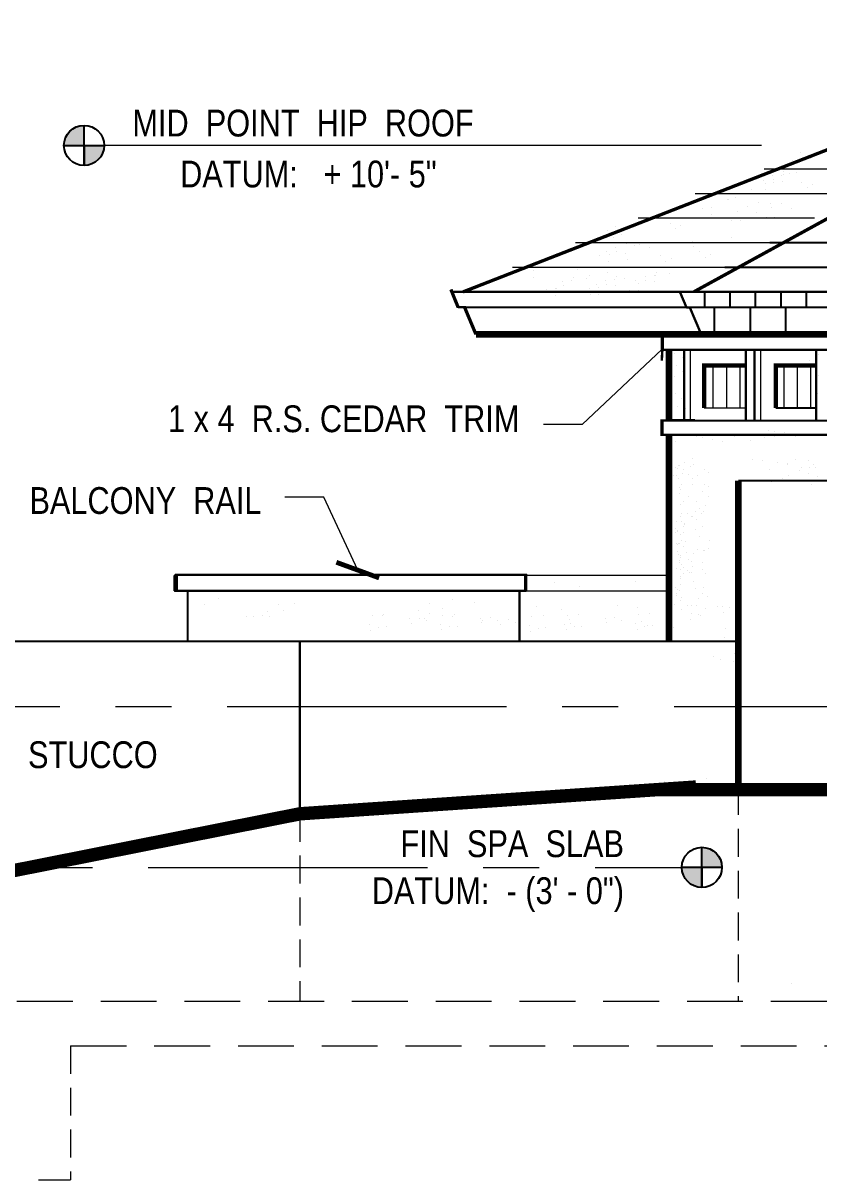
# Model space of a CAD drawing. Header units: inches. Extents: x 279 to 11006, y 233 to 7807.
# Drawn here: x 2012.1 to 2190.2, y 332 to 591.1 of the extents above; entities that cross this region are included whole.
import ezdxf

# ---------------------------------------------------------------- set-up
doc = ezdxf.new("R2010")
doc.units = ezdxf.units.IN
doc.header["$MEASUREMENT"] = 0
doc.linetypes.add('CENTER', pattern=[2, 1.25, -0.25, 0.25, -0.25])
doc.linetypes.add('HIDDEN', pattern=[0.375, 0.25, -0.125])
doc.layers.add('DOORS', color=7, linetype='Continuous', lineweight=30)
doc.layers.add('FOUNDATION', color=7, linetype='HIDDEN', lineweight=20)
for name, color, linetype in [('LLMASONRY', 12, 'Continuous'), ('NORTH_ELEVATION', 7, 'Continuous'), ('SOUTH_ELEVATION', 7, 'Continuous'), ('SOUTH_ELEVATION_TEXT', 7, 'Continuous')]:
    doc.layers.add(name, color=color, linetype=linetype)
doc.styles.add('ARCHENT', font='technical.ttf', dxfattribs={"height": 6})
doc.styles.add('ARCHENTLTD', font='technical.ttf', dxfattribs={"height": 0.1875})
doc.dimstyles.new('ARCHENTLTD', dxfattribs={"dimscale": 0.05, "dimtxt": 0.1875, "dimasz": 3, "dimexe": 9, "dimexo": 1, "dimgap": 2.5, "dimtad": 0, "dimdec": 1, "dimzin": 1, "dimdsep": 46, "dimlunit": 4, "dimtxsty": 'ARCHENTLTD', "dimblk": 'ARCHTICK', "dimcen": 6, "dimclrd": 256, "dimclre": 256, "dimclrt": 256, "dimaunit": 1, "dimadec": 0, "dimazin": 0, "dimtfac": 1, "dimtdec": 1, "dimtofl": 0, "dimtmove": 1, "dimatfit": 3, "dimldrblk": 'ARCHTICK', "dimfxl": 1, "dimfrac": 2, "dimtolj": 1, "dimtzin": 0, "dimlwd": 9, "dimlwe": 9, "dimarcsym": 0})

# ---------------------------------------------------------------- blocks, each defined once
blk = doc.blocks.new('_ArchTick')
at = {"color": 0, "linetype": 'ByBlock', "const_width": 0.15}
blk.add_lwpolyline([(-0.5, -0.5), (0.5, 0.5)], dxfattribs=at)

msp = doc.modelspace()

# ---------------------------------------------------------------- hatches: boundary and pattern name
at = {"layer": 'SOUTH_ELEVATION_TEXT', "linetype": 'Continuous', "ltscale": 0.5}
h = msp.add_hatch(color=7, dxfattribs=at)
h.paths.add_polyline_path([(2025.77, 568.18), (2025.77, 563.68), (2021.27, 563.68, -0.414214)])
h.paths.add_polyline_path([(2025.77, 559.18), (2025.77, 563.68), (2030.27, 563.68, -0.414214)])
h = msp.add_hatch(color=7, dxfattribs=at)
h.paths.add_polyline_path([(2164.06, 406.46), (2164.06, 401.96), (2168.56, 401.96, 0.414214)])
h.paths.add_polyline_path([(2164.06, 397.46), (2164.06, 401.96), (2159.56, 401.96, 0.414214)])

# ---------------------------------------------------------------- linework, layer by layer
at = {"layer": 'FOUNDATION', "linetype": 'HIDDEN', "ltscale": 25}
for p, q in [((2172.2, 419.96), (2172.19, 371.95)), ((2074.1, 413.96), (2074.1, 371.96)), ((2022.74, 361.96), (2022.74, 331.95))]:
    msp.add_line(p, q, dxfattribs=at)
at = {"layer": 'LLMASONRY', "color": 27, "linetype": 'Continuous', "ltscale": 0.5}
for points, const_width in [([(2172.23, 488.59), (2172.23, 419.34)], 1.5), ([(2243.82, 488.59), (2172.23, 488.59)], 0.5)]:
    msp.add_lwpolyline(points, dxfattribs=dict(at, const_width=const_width))
at = {"layer": 'LLMASONRY', "color": 27, "linetype": 'Continuous', "ltscale": 0.5, "const_width": 0.5, "elevation": 0.86}
msp.add_lwpolyline([(2172.23, 452.59), (1985.39, 452.59)], dxfattribs=at)
at = {"layer": 'NORTH_ELEVATION', "color": 7, "linetype": 'Continuous', "lineweight": 5, "ltscale": 50}
msp.add_line((2177.39, 563.68), (2030.27, 563.68), dxfattribs=at)
at = {"layer": 'NORTH_ELEVATION', "color": 93, "linetype": 'Continuous', "lineweight": 20, "ltscale": 0.5}
for p, q in [((2184.3, 560.24), (2184.3, 560.24)), ((2186.16, 562.01), (2186.16, 562.01)), ((2188.31, 560.76), (2188.31, 560.76)), ((2209.33, 558.37), (2177.98, 558.37)), ((2183.67, 557.31), (2183.67, 557.31)), ((2185.23, 557.56), (2185.23, 557.56)), ((2179.92, 556.87), (2179.92, 556.87)), ((2179.99, 555.45), (2179.99, 555.45)), ((2182.07, 555.63), (2182.07, 555.63)), ((2182.24, 557.12), (2182.24, 557.12)), ((2186.36, 555.41), (2186.36, 555.41)), ((2199.3, 552.87), (2162.58, 552.87)), ((2171.55, 552.01), (2171.55, 552.01)), ((2175.23, 553.87), (2175.23, 553.87)), ((2178.39, 553.77), (2178.39, 553.77)), ((2187.6, 554.17), (2187.6, 554.17)), ((2164.1, 549.53), (2164.1, 549.53)), ((2170.1, 551.64), (2170.1, 551.64)), ((2174.16, 549.92), (2174.16, 549.92)), ((2179.47, 550.61), (2179.47, 550.61)), ((2181.9, 550.72), (2181.9, 550.72)), ((2184.05, 549.47), (2184.05, 549.47)), ((2189.28, 547.37), (2149.82, 547.37)), ((2166.25, 548.29), (2166.25, 548.29)), ((2172.63, 546.82), (2172.63, 546.82)), ((2176.3, 548.68), (2176.3, 548.68)), ((2180.37, 547.62), (2180.37, 547.62)), ((2144.64, 545.49), (2144.64, 545.49)), ((2156.97, 546.3), (2156.97, 546.3)), ((2158.21, 545.06), (2158.21, 545.06)), ((2179.26, 541.87), (2135.74, 541.87)), ((2152.21, 541.95), (2152.21, 541.95)), ((2161.87, 542.19), (2161.87, 542.19)), ((2170.73, 543.07), (2170.73, 543.07)), ((2143.41, 539.21), (2143.41, 539.21)), ((2144.76, 540.81), (2144.76, 540.81)), ((2146.91, 539.57), (2146.91, 539.57)), ((2150.08, 541.5), (2150.08, 541.5)), ((2163.59, 539.84), (2163.59, 539.84)), ((2125.54, 536.63), (2125.54, 536.63)), ((2129.22, 538.49), (2129.22, 538.49)), ((2141.08, 538.95), (2141.08, 538.95)), ((2143.23, 537.71), (2143.23, 537.71)), ((2154.73, 538.96), (2154.73, 538.96)), ((2155.97, 537.73), (2155.97, 537.73)), ((2164.83, 538.6), (2164.83, 538.6)), ((2169.23, 536.37), (2121.66, 536.37)), ((2126.31, 534.15), (2126.31, 534.15)), ((2126.48, 535.65), (2126.48, 535.65)), ((2136.14, 535.89), (2136.14, 535.89)), ((2138.18, 533.92), (2138.18, 533.92)), ((2139, 534.65), (2139, 534.65)), ((2151.39, 534.35), (2151.39, 534.35)), ((2153.71, 534.6), (2153.71, 534.6)), ((2156.7, 535.04), (2156.7, 535.04)), ((2129.19, 531.38), (2129.19, 531.38)), ((2131.51, 531.63), (2131.51, 531.63)), ((2132.87, 533.23), (2132.87, 533.23)), ((2138.85, 531.62), (2138.85, 531.62)), ((2142.53, 533.47), (2142.53, 533.47)), ((2144.67, 532.23), (2144.67, 532.23)), ((2149.86, 531.25), (2149.86, 531.25)), ((2153.54, 533.11), (2153.54, 533.11)), ((2131.34, 530.13), (2131.34, 530.13)), ((2141, 530.37), (2141, 530.37))]:
    msp.add_line(p, q, dxfattribs=at)
at = {"layer": 'NORTH_ELEVATION', "color": 93, "linetype": 'Continuous', "ltscale": 0.5}
for p, q in [((2388.95, 541.87), (2179.26, 541.87)), ((2398.78, 536.37), (2169.23, 536.37)), ((2164.61, 530.87), (2164.61, 527.37)), ((2170.31, 530.87), (2170.31, 527.37)), ((2176.01, 530.87), (2176.01, 527.37)), ((2181.72, 530.87), (2181.72, 527.37)), ((2187.42, 530.87), (2187.42, 527.37)), ((3324.42, 527.37), (2109.52, 527.37))]:
    msp.add_line(p, q, dxfattribs=at)
at = {"layer": 'NORTH_ELEVATION', "color": 93, "linetype": 'Continuous', "lineweight": 30, "ltscale": 0.5}
msp.add_line((3326.66, 530.87), (2108.11, 530.87), dxfattribs=at)
at = {"layer": 'NORTH_ELEVATION', "color": 7, "linetype": 'Continuous', "ltscale": 0.5}
for p, q in [((3133.32, 521.37), (2113.48, 521.37)), ((3133.32, 521.37), (2117.13, 521.37)), ((2783.39, 521.37), (2117.13, 521.37)), ((2180.63, 504.87, 44.94), (2189.64, 504.87, 44.94)), ((2155.13, 502.1, 1), (2616.43, 502.1, 0.2)), ((2048.96, 463.87), (2048.96, 455.96))]:
    msp.add_line(p, q, dxfattribs=at)
at = {"layer": 'NORTH_ELEVATION', "color": 47, "linetype": 'Continuous', "ltscale": 0.5}
for p, q in [((2173.25, 514.39, 44.21), (2165.66, 514.39, 44.45)), ((2173.25, 514.39, -0.86), (2167.39, 514.39, -0.68))]:
    msp.add_line(p, q, dxfattribs=at)
at = {"layer": 'NORTH_ELEVATION', "color": 7, "linetype": 'Continuous', "lineweight": 20, "ltscale": 0.5}
for p, q in [((2164.58, 504.87), (2173.91, 504.87)), ((2156.68, 467.37), (2045.96, 467.37))]:
    msp.add_line(p, q, dxfattribs=at)
at = {"layer": 'NORTH_ELEVATION', "color": 49, "linetype": 'Continuous', "ltscale": 0.5}
for p, q in [((2162.49, 502.11), (2155.98, 502.11)), ((2045.96, 467.37), (2045.96, 463.87)), ((2096.62, 463.87), (2045.96, 463.87))]:
    msp.add_line(p, q, dxfattribs=at)
at = {"layer": 'NORTH_ELEVATION', "color": 27, "linetype": 'Continuous', "lineweight": 20, "ltscale": 0.5}
for p, q in [((2162.84, 498.37), (2162.84, 498.37)), ((2164.09, 498.17), (2164.09, 498.17)), ((2166.44, 497.86), (2166.44, 497.86)), ((2171.44, 498.53, -0.34), (2171.44, 498.53, -0.34)), ((2175.04, 497.67), (2175.04, 497.67)), ((2178.07, 498.24), (2178.07, 498.24)), ((2179.05, 499.78), (2179.05, 499.78)), ((2180.31, 499.58), (2180.31, 499.58)), ((2182.65, 499.27), (2182.65, 499.27)), ((2184.78, 498.76), (2184.78, 498.76)), ((2185.03, 498.58, -0.34), (2185.03, 498.58, -0.34)), ((2168.57, 497.35), (2168.57, 497.35)), ((2161.86, 493.46), (2161.86, 493.46)), ((2180.92, 492.61), (2180.92, 492.61)), ((2187.9, 493), (2187.9, 493)), ((2158.24, 491.56), (2158.24, 491.56)), ((2158.63, 491.25), (2158.63, 491.25)), ((2162.25, 492.2), (2162.25, 492.2)), ((2164.71, 491.2), (2164.71, 491.2)), ((2165.57, 490.47), (2165.57, 490.47)), ((2179.2, 491.11), (2179.2, 491.11)), ((2183.27, 492.3), (2183.27, 492.3)), ((2186.42, 491.47), (2186.42, 491.47)), ((2188.12, 491.51), (2188.12, 491.51)), ((2188.95, 492.27), (2188.95, 492.27)), ((2189.38, 491.5), (2189.38, 491.5)), ((2158.45, 489.74), (2158.45, 489.74)), ((2158.86, 489.14), (2158.86, 489.14)), ((2161.88, 487.81), (2161.88, 487.81)), ((2162.06, 489.17), (2162.06, 489.17)), ((2162.99, 489.7), (2162.99, 489.7)), ((2179.69, 488.3, -0.34), (2179.69, 488.3, -0.34)), ((2182.21, 489.04), (2182.21, 489.04)), ((2183.49, 489.74), (2183.49, 489.74)), ((2183.55, 489.72), (2183.55, 489.72)), ((2159.06, 485.8), (2159.06, 485.8)), ((2159.32, 486.54), (2159.32, 486.54)), ((2164.16, 486.22), (2164.16, 486.22)), ((2162.87, 483.98), (2162.87, 483.98)), ((2163.52, 482.41), (2163.52, 482.41)), ((2159.32, 480.6), (2159.32, 480.6)), ((2159.58, 481.34), (2159.58, 481.34)), ((2161.95, 480.59), (2161.95, 480.59)), ((2162.69, 481.65), (2162.69, 481.65)), ((2162.9, 479.79), (2162.9, 479.79)), ((2164.01, 481.3), (2164.01, 481.3)), ((2164.41, 481.68), (2164.41, 481.68)), ((2158.26, 477.88), (2158.26, 477.88)), ((2158.45, 479.39), (2158.45, 479.39)), ((2158.58, 477.51), (2158.58, 477.51)), ((2158.67, 477.28), (2158.67, 477.28)), ((2162.6, 477.64), (2162.6, 477.64)), ((2158.31, 474.51), (2158.31, 474.51)), ((2163.62, 475.97), (2163.62, 475.97)), ((2158.52, 472.69), (2158.52, 472.69)), ((2158.71, 474.19), (2158.71, 474.19)), ((2158.87, 472.12), (2158.87, 472.12)), ((2158.93, 472.09), (2158.93, 472.09)), ((2159.26, 471.81), (2159.26, 471.81)), ((2162.21, 472.31), (2162.21, 472.31)), ((2163.02, 473.13), (2163.02, 473.13)), ((2164.35, 473.01), (2164.35, 473.01)), ((2164.64, 472.85), (2164.64, 472.85)), ((2165.52, 473.43), (2165.52, 473.43)), ((2159.36, 471.46), (2159.36, 471.46)), ((2161.64, 470.39), (2161.64, 470.39)), ((2164.3, 470.26), (2164.3, 470.26)), ((2161.26, 468.12), (2161.26, 468.12)), ((2164.12, 468.76), (2164.12, 468.76)), ((2164.87, 467.88), (2164.87, 467.88)), ((2162.74, 464.46), (2162.74, 464.46)), ((2163.25, 462.23), (2163.25, 462.23)), ((2164.18, 463.22), (2164.18, 463.22)), ((2165.22, 462.59), (2165.22, 462.59)), ((2160.86, 460.7, -0.34), (2160.86, 460.7, -0.34)), ((2164.88, 459.94, -0.34), (2164.88, 459.94, -0.34)), ((2090.24, 458.35, 48312), (2090.24, 458.35, 48312)), ((2098.96, 456.7, -0.34), (2098.96, 456.7, -0.34)), ((2100.83, 457.75, -0.34), (2100.83, 457.75, -0.34)), ((2106.1, 458.47, 48312), (2106.1, 458.47, 48312)), ((2114.83, 456.82, -0.34), (2114.83, 456.82, -0.34)), ((2116.69, 457.88, -0.34), (2116.69, 457.88, -0.34)), ((2120.69, 457.42, -0.34), (2120.69, 457.42, -0.34)), ((2125.96, 458.14, 48312), (2125.96, 458.14, 48312)), ((2133.99, 458.48, 48312), (2133.99, 458.48, 48312)), ((2134.69, 456.49, -0.34), (2134.69, 456.49, -0.34)), ((2142.71, 456.83, -0.34), (2142.71, 456.83, -0.34)), ((2144.58, 457.88, -0.34), (2144.58, 457.88, -0.34)), ((2149.85, 458.6, 48312), (2149.85, 458.6, 48312)), ((2163.31, 458.66), (2163.31, 458.66)), ((2163.82, 458.35), (2163.82, 458.35)), ((2091.7, 455.72, -0.34), (2091.7, 455.72, -0.34)), ((2107.56, 455.84, -0.34), (2107.56, 455.84, -0.34)), ((2127.43, 455.51, -0.34), (2127.43, 455.51, -0.34)), ((2135.45, 455.85, -0.34), (2135.45, 455.85, -0.34)), ((2151.31, 455.97, -0.34), (2151.31, 455.97, -0.34)), ((2157.67, 455.65), (2157.67, 455.65)), ((2172.74, 452.25), (2172.74, 452.25)), ((2166.64, 449.13, -0.34), (2166.64, 449.13, -0.34)), ((2171.35, 449.84, -0.34), (2171.35, 449.84, -0.34))]:
    msp.add_line(p, q, dxfattribs=at)
at = {"layer": 'NORTH_ELEVATION', "color": 27, "linetype": 'Continuous', "ltscale": 0.5}
for p, q in [((2159.73, 490.13, 48312), (2159.73, 490.13, 48312)), ((2161.78, 480.5), (2161.78, 480.5)), ((2159.87, 478.22), (2159.87, 478.22)), ((2159.93, 476.93), (2159.93, 476.93)), ((2160.13, 478.96), (2160.13, 478.96)), ((2159.24, 461.65), (2159.24, 461.65)), ((2159.5, 462.39), (2159.5, 462.39)), ((2157.95, 460.95), (2157.95, 460.95))]:
    msp.add_line(p, q, dxfattribs=at)
at = {"layer": 'NORTH_ELEVATION', "color": 23, "linetype": 'Continuous', "lineweight": 20, "ltscale": 0.5}
for p, q in [((2187.89, 490.23), (2187.89, 490.23)), ((2188.58, 487.62), (2188.58, 487.62)), ((2189.87, 489.5), (2189.87, 489.5)), ((2162.01, 469.29), (2162.01, 469.29)), ((2162.12, 465.94), (2162.12, 465.94))]:
    msp.add_line(p, q, dxfattribs=at)
at = {"layer": 'NORTH_ELEVATION', "color": 37, "linetype": 'Continuous', "lineweight": 20, "ltscale": 0.5}
for p, q in [((2159.08, 470.3), (2159.08, 470.3)), ((2159.1, 470.72), (2159.1, 470.72)), ((2159.49, 469.7), (2159.49, 469.7)), ((2158.3, 468.84), (2158.3, 468.84)), ((2161.83, 467.92), (2161.83, 467.92)), ((2131.04, 465.77, -0.34), (2131.04, 465.77, -0.34)), ((2158.1, 464.62), (2158.1, 464.62)), ((2158.49, 464.31), (2158.49, 464.31)), ((2159.14, 464.09), (2159.14, 464.09)), ((2159.23, 465.43, 48312), (2159.23, 465.43, 48312)), ((2158.31, 463.33), (2158.31, 463.33)), ((2158.31, 462.8), (2158.31, 462.8)), ((2126.94, 460.42, -0.34), (2126.94, 460.42, -0.34)), ((2150.49, 457.04), (2150.49, 457.04))]:
    msp.add_line(p, q, dxfattribs=at)
at = {"layer": 'NORTH_ELEVATION', "color": 7, "linetype": 'Continuous', "lineweight": 20, "ltscale": 150}
msp.add_line((2124.74, 463.87), (2156.68, 463.87), dxfattribs=at)
at = {"layer": 'NORTH_ELEVATION', "color": 37, "linetype": 'Continuous', "ltscale": 0.5}
for p, q in [((2161.72, 458.88), (2161.72, 458.88)), ((2161.73, 460.62), (2161.73, 460.62)), ((2161.54, 457.52), (2161.54, 457.52))]:
    msp.add_line(p, q, dxfattribs=at)
at = {"layer": 'NORTH_ELEVATION', "linetype": 'HIDDEN', "lineweight": 5, "ltscale": 50}
for p, q in [((2010.74, 371.95), (2235.42, 371.95)), ((2022.74, 361.95), (2247.42, 361.96)), ((1940.59, 331.96), (2022.74, 331.95))]:
    msp.add_line(p, q, dxfattribs=at)
at = {"layer": 'NORTH_ELEVATION', "color": 93, "linetype": 'Continuous', "ltscale": 0.5}
for points, const_width in [([(2263.79, 590.71), (2110.59, 530.87)], 0.75), ([(2271.27, 590.71), (2162.32, 530.92)], 0.75), ([(2109.27, 527.49), (2111.29, 527.49)], 0.5)]:
    msp.add_lwpolyline(points, dxfattribs=dict(at, const_width=const_width))
at = {"layer": 'NORTH_ELEVATION', "color": 7, "linetype": 'Continuous', "ltscale": 0.5, "const_width": 0.5}
for points in [[(2155.19, 517.87), (2571.35, 517.87)], [(2157.44, 502.1), (2154.75, 502.1)], [(2616.42, 498.84), (2154.78, 498.84)], [(2124.91, 467.47), (2046.13, 467.47)], [(2124.77, 463.89), (2045.98, 463.89)]]:
    msp.add_lwpolyline(points, dxfattribs=at)
at = {"layer": 'NORTH_ELEVATION', "color": 37, "linetype": 'Continuous', "ltscale": 0.5, "const_width": 0.5}
msp.add_lwpolyline([(2173.91, 517.87), (2173.91, 502.09)], dxfattribs=at)
at = {"layer": 'NORTH_ELEVATION', "color": 7, "linetype": 'Continuous', "ltscale": 0.5}
for points, const_width, elevation in [([(2173.91, 514.39), (2164.58, 514.39), (2164.58, 504.87)], 1, 45), ([(2189.64, 514.39), (2180.61, 514.39), (2180.61, 504.87)], 1, 89.89), ([(2048.96, 463.87), (2048.96, 452.59)], 0.5, -0.34), ([(2123.25, 463.87), (2123.25, 452.59)], 0.5, -0.34)]:
    msp.add_lwpolyline(points, dxfattribs=dict(at, const_width=const_width, elevation=elevation))
at = {"layer": 'NORTH_ELEVATION', "color": 3, "linetype": 'Continuous', "lineweight": 20, "ltscale": 0.5, "const_width": 3}
for points, elevation in [([(2162.77, 419.96), (2074.1, 413.96)], -0.42), ([(2074.1, 413.96), (1985.39, 396.34)], -6.07)]:
    msp.add_lwpolyline(points, dxfattribs=dict(at, elevation=elevation))
at = {"layer": 'NORTH_ELEVATION', "color": 3, "linetype": 'Continuous', "ltscale": 0.5, "const_width": 3, "elevation": -2}
msp.add_lwpolyline([(2659.6, 419.36), (2153.6, 419.34)], dxfattribs=at)
at = {"layer": 'SOUTH_ELEVATION', "color": 93, "linetype": 'Continuous', "lineweight": 20, "ltscale": 0.5}
for p, q in [((2182.41, 557.74), (2182.41, 557.74)), ((2177.77, 555.93), (2177.77, 555.93)), ((2180.05, 556.02), (2180.05, 556.02)), ((2188.78, 554.89), (2188.78, 554.89)), ((2176.65, 550.79), (2176.65, 550.79)), ((2179.75, 549.77), (2179.75, 549.77)), ((2172.01, 548.98), (2172.01, 548.98)), ((2142.87, 544.7), (2142.87, 544.7)), ((2159.38, 545.78), (2159.38, 545.78)), ((2146.02, 543.81), (2146.02, 543.81)), ((2147.26, 541.68), (2147.26, 541.68)), ((2142.62, 539.87), (2142.62, 539.87)), ((2144.9, 539.96), (2144.9, 539.96)), ((2148.9, 541.16), (2148.9, 541.16)), ((2166.01, 539.32), (2166.01, 539.32)), ((2147.49, 538.2), (2147.49, 538.2)), ((2157.15, 538.44), (2157.15, 538.44)), ((2135.36, 534.1), (2135.36, 534.1)), ((2145.02, 534.34), (2145.02, 534.34)), ((2146.67, 533.83), (2146.67, 533.83)), ((2153.88, 535.22), (2153.88, 535.22)), ((2133, 532.38), (2133, 532.38)), ((2140.38, 532.53), (2140.38, 532.53)), ((2142.66, 532.62), (2142.66, 532.62)), ((2149.24, 533.41), (2149.24, 533.41)), ((2151.52, 533.5), (2151.52, 533.5))]:
    msp.add_line(p, q, dxfattribs=at)
at = {"layer": 'SOUTH_ELEVATION', "color": 93, "linetype": 'Continuous', "lineweight": 20, "ltscale": 0.75}
for p, q in [((2178.31, 555.18, 1), (2178.31, 555.18, 1)), ((2181.98, 557.04, 1), (2181.98, 557.04, 1)), ((2166.17, 549.7, 1), (2166.17, 549.7, 1)), ((2169.84, 551.56, 1), (2169.84, 551.56, 1)), ((2170.69, 546.83, 1), (2170.69, 546.83, 1)), ((2178.43, 547.62, 1), (2178.43, 547.62, 1)), ((2144.27, 542.97, 1), (2144.27, 542.97, 1)), ((2170.94, 541.83, 1), (2170.94, 541.83, 1)), ((2152.42, 540.72, 1), (2152.42, 540.72, 1)), ((2162.08, 540.96, 1), (2162.08, 540.96, 1)), ((2127.11, 537, 1), (2127.11, 537, 1)), ((2142.89, 535.27, 1), (2142.89, 535.27, 1)), ((2153.45, 534.52, 1), (2153.45, 534.52, 1)), ((2131.26, 531.55, 1), (2131.26, 531.55, 1)), ((2134.93, 533.41, 1), (2134.93, 533.41, 1)), ((2140.91, 531.79, 1), (2140.91, 531.79, 1)), ((2144.59, 533.64, 1), (2144.59, 533.64, 1)), ((2147.92, 531.26, 1), (2147.92, 531.26, 1)), ((2149.77, 532.66, 1), (2149.77, 532.66, 1)), ((2139.06, 530.38, 1), (2139.06, 530.38, 1))]:
    msp.add_line(p, q, dxfattribs=at)
at = {"layer": 'SOUTH_ELEVATION', "color": 31, "linetype": 'Continuous', "lineweight": 20, "ltscale": 0.5}
msp.add_line((2158.93, 547.32), (2158.93, 547.32), dxfattribs=at)
at = {"layer": 'SOUTH_ELEVATION', "color": 93, "linetype": 'Continuous', "lineweight": 30, "ltscale": 50}
for p, q in [((2160.63, 527.37), (2159.19, 530.76)), ((2161.38, 527.37), (2160.63, 527.37))]:
    msp.add_line(p, q, dxfattribs=at)
at = {"layer": 'SOUTH_ELEVATION', "color": 7, "linetype": 'Continuous', "lineweight": 30, "ltscale": 50}
for p, q in [((2163.93, 521.37), (2161.38, 527.37)), ((2160.11, 517.87), (2160.11, 502.09)), ((2173.91, 517.87), (2173.91, 502.09)), ((2175.84, 517.87), (2175.84, 502.09)), ((2189.64, 517.87), (2189.64, 502.09))]:
    msp.add_line(p, q, dxfattribs=at)
at = {"layer": 'SOUTH_ELEVATION', "color": 49, "linetype": 'Continuous', "ltscale": 0.5}
for p, q in [((2166.84, 527.46), (2166.84, 521.37)), ((2174.84, 527.46), (2174.84, 521.37)), ((2182.81, 527.46), (2182.81, 521.37))]:
    msp.add_line(p, q, dxfattribs=at)
at = {"layer": 'SOUTH_ELEVATION', "color": 37, "linetype": 'Continuous', "ltscale": 0.5}
for p, q in [((2156.29, 516.82, -0.57), (2156.29, 516.82, -0.57)), ((2157.12, 517.58, -0.57), (2157.12, 517.58, -0.57)), ((2159.89, 516.16, -0.57), (2159.89, 516.16, -0.57)), ((2156.25, 514.78, -0.57), (2156.25, 514.78, -0.57)), ((2160.16, 512.61, -0.57), (2160.16, 512.61, -0.57)), ((2156.67, 503.93, -0.57), (2156.67, 503.93, -0.57)), ((2161.42, 505.18, -0.57), (2161.42, 505.18, -0.57)), ((2158.13, 502.19, -0.57), (2158.13, 502.19, -0.57)), ((2161.39, 501.95, -0.57), (2161.39, 501.95, -0.57)), ((2159.97, 469.03, -0.57), (2159.97, 469.03, -0.57))]:
    msp.add_line(p, q, dxfattribs=at)
at = {"layer": 'SOUTH_ELEVATION', "color": 37, "linetype": 'Continuous', "lineweight": 20, "ltscale": 0.5}
for p, q in [((2157.89, 517.17, -0.57), (2157.89, 517.17, -0.57)), ((2159.61, 516.18, -0.57), (2159.61, 516.18, -0.57)), ((2158.42, 514.43, -0.57), (2158.42, 514.43, -0.57)), ((2159.83, 513.14, -0.57), (2159.83, 513.14, -0.57)), ((2160.31, 515.2, -0.57), (2160.31, 515.2, -0.57)), ((2157.92, 511.81, -0.57), (2157.92, 511.81, -0.57)), ((2158.05, 508.03, -0.57), (2158.05, 508.03, -0.57)), ((2159.59, 507.04, -0.57), (2159.59, 507.04, -0.57)), ((2158.57, 505.14, -0.57), (2158.57, 505.14, -0.57)), ((2159.88, 503.94, -0.57), (2159.88, 503.94, -0.57)), ((2160.43, 504.67, -0.57), (2160.43, 504.67, -0.57)), ((2159.32, 467.06, -0.57), (2159.32, 467.06, -0.57))]:
    msp.add_line(p, q, dxfattribs=at)
at = {"layer": 'SOUTH_ELEVATION', "color": 7, "linetype": 'Continuous', "lineweight": 20, "ltscale": 50}
for p, q in [((2161.43, 517.87), (2161.43, 502.09)), ((2177.16, 517.87), (2177.16, 502.09))]:
    msp.add_line(p, q, dxfattribs=at)
at = {"layer": 'SOUTH_ELEVATION', "color": 37, "linetype": 'Continuous', "lineweight": 20, "ltscale": 0.75}
for p, q in [((2190.07, 516.94), (2190.07, 516.94)), ((2136.65, 464.98, -0.34), (2136.65, 464.98, -0.34)), ((2149.15, 466, -0.34), (2149.15, 466, -0.34)), ((2055.85, 462.13), (2055.85, 462.13)), ((2108.31, 461.99), (2108.31, 461.99)), ((2113.18, 461.35), (2113.18, 461.35)), ((2052.78, 460.89), (2052.78, 460.89)), ((2066.8, 459.33), (2066.8, 459.33)), ((2069.33, 460.94), (2069.33, 460.94)), ((2070.41, 459.49), (2070.41, 459.49)), ((2072.94, 461.1), (2072.94, 461.1)), ((2100.52, 459.45), (2100.52, 459.45)), ((2103.05, 461.06), (2103.05, 461.06)), ((2103.13, 458.78), (2103.13, 458.78)), ((2132.56, 459.63, -0.34), (2132.56, 459.63, -0.34)), ((2145.06, 460.65, -0.34), (2145.06, 460.65, -0.34)), ((2062.16, 458.12), (2062.16, 458.12)), ((2063.73, 458.09), (2063.73, 458.09)), ((2065.77, 458.28), (2065.77, 458.28)), ((2067.34, 458.25), (2067.34, 458.25)), ((2092.54, 458.35), (2092.54, 458.35)), ((2102.02, 457.77), (2102.02, 457.77)), ((2108.25, 458.15), (2108.25, 458.15)), ((2115.06, 457.16), (2115.06, 457.16)), ((2118.9, 456.33), (2118.9, 456.33)), ((2151.96, 456.17, -0.34), (2151.96, 456.17, -0.34)), ((2155.67, 421.19), (2155.67, 421.19)), ((2158.59, 420.05), (2158.59, 420.05)), ((2165.03, 421.94), (2165.03, 421.94)), ((2154.72, 418.57), (2154.72, 418.57)), ((2155.94, 418.16), (2155.94, 418.16)), ((2156.62, 419.78), (2156.62, 419.78)), ((2158.2, 419.78), (2158.2, 419.78)), ((2049.51, 410.79, -0.34), (2049.51, 410.79, -0.34)), ((2061.36, 410.07, -0.34), (2061.36, 410.07, -0.34)), ((2184.14, 375.84), (2184.14, 375.84))]:
    msp.add_line(p, q, dxfattribs=at)
at = {"layer": 'SOUTH_ELEVATION', "color": 5, "linetype": 'Continuous', "lineweight": 9, "ltscale": 0.5}
for p, q in [((2166.54, 514.39, 90.32), (2166.54, 504.87, 90.38)), ((2169.54, 514.39, 90.32), (2169.54, 504.87, 90.38)), ((2172.54, 514.39, 90.32), (2172.54, 504.87, 90.38)), ((2182.38, 514.39, 90.32), (2182.38, 504.87, 90.38)), ((2185.38, 514.39, 90.32), (2185.38, 504.87, 90.38)), ((2188.38, 514.39, 90.32), (2188.38, 504.87, 90.38))]:
    msp.add_line(p, q, dxfattribs=at)
at = {"layer": 'SOUTH_ELEVATION', "color": 37, "linetype": 'Continuous', "ltscale": 0.75}
for p, q in [((2188.12, 515.58), (2188.12, 515.58)), ((2190.09, 512.08), (2190.09, 512.08)), ((2190.03, 508.02), (2190.03, 508.02))]:
    msp.add_line(p, q, dxfattribs=at)
at = {"layer": 'SOUTH_ELEVATION', "color": 27, "linetype": 'Continuous', "lineweight": 20, "ltscale": 0.75}
for p, q in [((2159.16, 498.69, -0.34), (2159.16, 498.69, -0.34)), ((2160.8, 498.93, 1), (2160.8, 498.93, 1)), ((2163.15, 498.65, 1), (2163.15, 498.65, 1)), ((2174.28, 498.84, -0.34), (2174.28, 498.84, -0.34)), ((2178.27, 498.8, 1), (2178.27, 498.8, 1)), ((2180.4, 498.37, -0.34), (2180.4, 498.37, -0.34)), ((2175.28, 493.26, -0.34), (2175.28, 493.26, -0.34)), ((2183.15, 492.36, 1), (2183.15, 492.36, 1)), ((2185, 493.3, -0.34), (2185, 493.3, -0.34)), ((2186.01, 490.81, -0.34), (2186.01, 490.81, -0.34)), ((2164.65, 487.7), (2164.65, 487.7)), ((2186.33, 488.78, -0.34), (2186.33, 488.78, -0.34)), ((2105.93, 460.05, 1), (2105.93, 460.05, 1)), ((2108.64, 458.66, -0.34), (2108.64, 458.66, -0.34)), ((2136.53, 458.67, -0.34), (2136.53, 458.67, -0.34)), ((2149.68, 460.18, 1), (2149.68, 460.18, 1)), ((2152.39, 458.79, -0.34), (2152.39, 458.79, -0.34)), ((2159.44, 459.76, -0.34), (2159.44, 459.76, -0.34)), ((2162.84, 460.56, -0.34), (2162.84, 460.56, -0.34)), ((2167.62, 460.3, -0.34), (2167.62, 460.3, -0.34)), ((2168.67, 460.33, 1), (2168.67, 460.33, 1)), ((2168.98, 459.14, -0.34), (2168.98, 459.14, -0.34)), ((2170.26, 460.23, -0.34), (2170.26, 460.23, -0.34)), ((2172.46, 459.39, -0.34), (2172.46, 459.39, -0.34)), ((2172.56, 460.07, -0.34), (2172.56, 460.07, -0.34)), ((2089.66, 456.34, -0.34), (2089.66, 456.34, -0.34)), ((2092.78, 458.54, -0.34), (2092.78, 458.54, -0.34)), ((2098.71, 457.6, -0.34), (2098.71, 457.6, -0.34)), ((2102.4, 457.18, -0.34), (2102.4, 457.18, -0.34)), ((2105.52, 456.46, -0.34), (2105.52, 456.46, -0.34)), ((2114.58, 457.73, -0.34), (2114.58, 457.73, -0.34)), ((2118.27, 457.3, -0.34), (2118.27, 457.3, -0.34)), ((2122.27, 456.84, -0.34), (2122.27, 456.84, -0.34)), ((2125.39, 456.13, -0.34), (2125.39, 456.13, -0.34)), ((2128.51, 458.33, -0.34), (2128.51, 458.33, -0.34)), ((2133.41, 456.47, -0.34), (2133.41, 456.47, -0.34)), ((2134.44, 457.39, -0.34), (2134.44, 457.39, -0.34)), ((2142.46, 457.73, -0.34), (2142.46, 457.73, -0.34)), ((2146.15, 457.31, -0.34), (2146.15, 457.31, -0.34)), ((2149.28, 456.59, -0.34), (2149.28, 456.59, -0.34)), ((2153.01, 456.08, -0.34), (2153.01, 456.08, -0.34)), ((2089.97, 455.06, 1), (2089.97, 455.06, 1)), ((2093.4, 455.83, -0.34), (2093.4, 455.83, -0.34)), ((2105.83, 455.18, 1), (2105.83, 455.18, 1)), ((2109.26, 455.95, -0.34), (2109.26, 455.95, -0.34)), ((2125.7, 454.85, 1), (2125.7, 454.85, 1)), ((2129.12, 455.62, -0.34), (2129.12, 455.62, -0.34)), ((2133.72, 455.19, 1), (2133.72, 455.19, 1)), ((2137.15, 455.96, -0.34), (2137.15, 455.96, -0.34)), ((2149.58, 455.31, 1), (2149.58, 455.31, 1)), ((2169.36, 455.56, -0.34), (2169.36, 455.56, -0.34)), ((2169.16, 453.4, -0.34), (2169.16, 453.4, -0.34)), ((2168.21, 448.56, -0.34), (2168.21, 448.56, -0.34)), ((2171.17, 448.15, -0.34), (2171.17, 448.15, -0.34))]:
    msp.add_line(p, q, dxfattribs=at)
at = {"layer": 'SOUTH_ELEVATION', "color": 27, "linetype": 'Continuous', "lineweight": 20, "ltscale": 0.5}
for p, q in [((2160.56, 499.07, -0.57), (2160.56, 499.07, -0.57)), ((2160.14, 492.63, -0.57), (2160.14, 492.63, -0.57)), ((2177.65, 493.19, -0.57), (2177.65, 493.19, -0.57)), ((2158.87, 491.95, -0.57), (2158.87, 491.95, -0.57)), ((2159.1, 492.09, -0.57), (2159.1, 492.09, -0.57)), ((2159.9, 491.12, -0.57), (2159.9, 491.12, -0.57)), ((2161.11, 489.91, -0.57), (2161.11, 489.91, -0.57)), ((2161.44, 491.78, -0.57), (2161.44, 491.78, -0.57)), ((2159.51, 487.69, -0.57), (2159.51, 487.69, -0.57)), ((2165.51, 487.32, -0.57), (2165.51, 487.32, -0.57)), ((2159.04, 487.02, -0.57), (2159.04, 487.02, -0.57)), ((2160.98, 485.06, -0.57), (2160.98, 485.06, -0.57)), ((2165.61, 484.98, -0.57), (2165.61, 484.98, -0.57)), ((2159.31, 483.23, -0.57), (2159.31, 483.23, -0.57)), ((2159.86, 483.96, -0.57), (2159.86, 483.96, -0.57)), ((2164.96, 483.02, -0.57), (2164.96, 483.02, -0.57)), ((2159.41, 479.54, -0.57), (2159.41, 479.54, -0.57)), ((2160.83, 481.24, -0.57), (2160.83, 481.24, -0.57)), ((2158.21, 476.88, -0.57), (2158.21, 476.88, -0.57)), ((2160.13, 478.75, -0.57), (2160.13, 478.75, -0.57)), ((2164.19, 478.28, -0.57), (2164.19, 478.28, -0.57)), ((2158.77, 474.5, -0.57), (2158.77, 474.5, -0.57)), ((2159.03, 474.56, -0.57), (2159.03, 474.56, -0.57)), ((2159.21, 476.52, -0.57), (2159.21, 476.52, -0.57)), ((2159.58, 475.29, -0.57), (2159.58, 475.29, -0.57)), ((2160.33, 474.98, -0.57), (2160.33, 474.98, -0.57)), ((2165.85, 475.18, -0.57), (2165.85, 475.18, -0.57)), ((2160.54, 472.57, -0.57), (2160.54, 472.57, -0.57)), ((2161.16, 470.83, -0.57), (2161.16, 470.83, -0.57)), ((2159.25, 468.76, -0.57), (2159.25, 468.76, -0.57)), ((2159.29, 466.61, -0.57), (2159.29, 466.61, -0.57)), ((2159.98, 467.79, -0.57), (2159.98, 467.79, -0.57)), ((2160.81, 468.55, -0.57), (2160.81, 468.55, -0.57)), ((2164.44, 464.66, -0.57), (2164.44, 464.66, -0.57))]:
    msp.add_line(p, q, dxfattribs=at)
at = {"layer": 'SOUTH_ELEVATION', "color": 23, "linetype": 'Continuous', "lineweight": 20, "ltscale": 0.75}
msp.add_line((2187.88, 498.9, -0.34), (2187.88, 498.9, -0.34), dxfattribs=at)
at = {"layer": 'SOUTH_ELEVATION', "color": 27, "linetype": 'Continuous', "ltscale": 0.5}
for p, q in [((2158.14, 497.3, -0.57), (2158.14, 497.3, -0.57)), ((2157.61, 489.85, -0.57), (2157.61, 489.85, -0.57)), ((2156.5, 484.32, -0.57), (2156.5, 484.32, -0.57)), ((2157.29, 484.04, -0.57), (2157.29, 484.04, -0.57)), ((2159.87, 473.79, -0.57), (2159.87, 473.79, -0.57))]:
    msp.add_line(p, q, dxfattribs=at)
at = {"layer": 'SOUTH_ELEVATION', "color": 49, "linetype": 'Continuous', "lineweight": 30, "ltscale": 0.5}
msp.add_line((2124.74, 467.37), (2124.74, 463.87), dxfattribs=at)
at = {"layer": 'SOUTH_ELEVATION', "color": 27, "linetype": 'Continuous', "lineweight": 30, "ltscale": 0.5}
msp.add_line((2074.1, 452.59), (2074.1, 413.96), dxfattribs=at)
at = {"layer": 'SOUTH_ELEVATION', "color": 93, "linetype": 'Continuous', "ltscale": 0.5, "const_width": 0.75}
msp.add_lwpolyline([(2107.88, 531.43), (2109.52, 527.36)], dxfattribs=at)
at = {"layer": 'SOUTH_ELEVATION', "color": 49, "linetype": 'Continuous', "ltscale": 0.5, "const_width": 0.75}
msp.add_lwpolyline([(2110.97, 527.37), (2113.48, 521.37)], dxfattribs=at)
at = {"layer": 'SOUTH_ELEVATION', "color": 27, "linetype": 'Continuous', "ltscale": 0.5, "const_width": 1.5}
msp.add_lwpolyline([(2113.48, 521.37), (2783.39, 521.37)], dxfattribs=at)
at = {"layer": 'SOUTH_ELEVATION', "color": 7, "linetype": 'Continuous', "ltscale": 0.5, "const_width": 0.75, "elevation": 1}
for points in [[(2155.19, 521.37), (2155.19, 517.59)], [(2155.13, 502.3), (2155.13, 498.84)], [(2046.4, 467.69), (2046.4, 463.91)], [(2124.6, 467.69), (2124.6, 463.91)]]:
    msp.add_lwpolyline(points, dxfattribs=at)
at = {"layer": 'SOUTH_ELEVATION', "color": 7, "linetype": 'Continuous', "ltscale": 0.5, "const_width": 1.5}
for points in [[(2156.68, 517.87), (2156.68, 502.11)], [(2156.68, 498.84), (2156.68, 452.59)]]:
    msp.add_lwpolyline(points, dxfattribs=at)
at = {"layer": 'SOUTH_ELEVATION_TEXT', "color": 7, "linetype": 'Continuous', "ltscale": 0.5}
for p, q in [((2025.77, 559.18), (2025.77, 568.18)), ((2021.27, 563.68), (2030.27, 563.68)), ((2025.77, 563.68), (2025.77, 559.18)), ((2164.06, 397.46), (2164.06, 406.46)), ((2168.56, 401.96), (2159.56, 401.96)), ((2164.06, 401.96), (2164.06, 397.46))]:
    msp.add_line(p, q, dxfattribs=at)
at = {"layer": 'SOUTH_ELEVATION_TEXT', "color": 1, "linetype": 'CENTER', "lineweight": 5, "ltscale": 50}
for p, q in [((1957.82, 437.96), (3555.17, 437.96)), ((1940.14, 401.96), (2164.06, 401.96))]:
    msp.add_line(p, q, dxfattribs=at)
at = {"layer": 'SOUTH_ELEVATION_TEXT', "color": 7, "linetype": 'Continuous', "ltscale": 0.5}
for centre in [(2025.77, 563.68), (2164.06, 401.96)]:
    msp.add_circle(centre, 4.5, dxfattribs=at)

# ---------------------------------------------------------------- texts
at = {"layer": 'SOUTH_ELEVATION_TEXT', "color": 7, "linetype": 'Continuous', "ltscale": 0.5, "char_height": 6, "attachment_point": 5, "style": 'ARCHENT'}
for s, insert, width in [('MID  POINT  HIP  ROOF', (2074.78, 568.65), 93.75), ('DATUM:   + 10\'- 5"', (2075.99, 557.24), 94.5), ('1 x 4  R.S. CEDAR  TRIM', (2083.89, 502.41), 94.5), ('R.S. CEDAR  BALCONY  RAIL', (2017.95, 484.09), 121.3384), ('FIN  SPA  SLAB', (2121.6, 407.21), 93.75), ('DATUM:  - (3\' - 0")', (2118.4, 395.83), 94.5)]:
    msp.add_mtext(s, dxfattribs=dict(at, insert=insert, width=width))
at = {"layer": 'SOUTH_ELEVATION_TEXT', "color": 7, "linetype": 'Continuous', "ltscale": 0.5, "insert": (2027.74, 427.15), "char_height": 6, "attachment_point": 5, "style": 'ARCHENT'}
msp.add_mtext('STUCCO', dxfattribs=at)

# ---------------------------------------------------------------- leaders
at = {"layer": 'DOORS', "lineweight": 9, "ltscale": 100}
msp.add_leader([(2087.03, 468.55), (2079.45, 484.87), (2070.73, 484.87)], dimstyle='ARCHENTLTD', override={"dimasz": 144, "dimgap": 1, "dimtad": 0}, dxfattribs=at)
at = {"layer": 'NORTH_ELEVATION', "lineweight": 9, "ltscale": 100}
msp.add_leader([(2155.18, 518.04), (2137.28, 501.18), (2128.59, 501.18)], dimstyle='ARCHENTLTD', override={"dimasz": 72, "dimgap": 1, "dimtad": 0}, dxfattribs=at)

doc.saveas('drawing.dxf')
